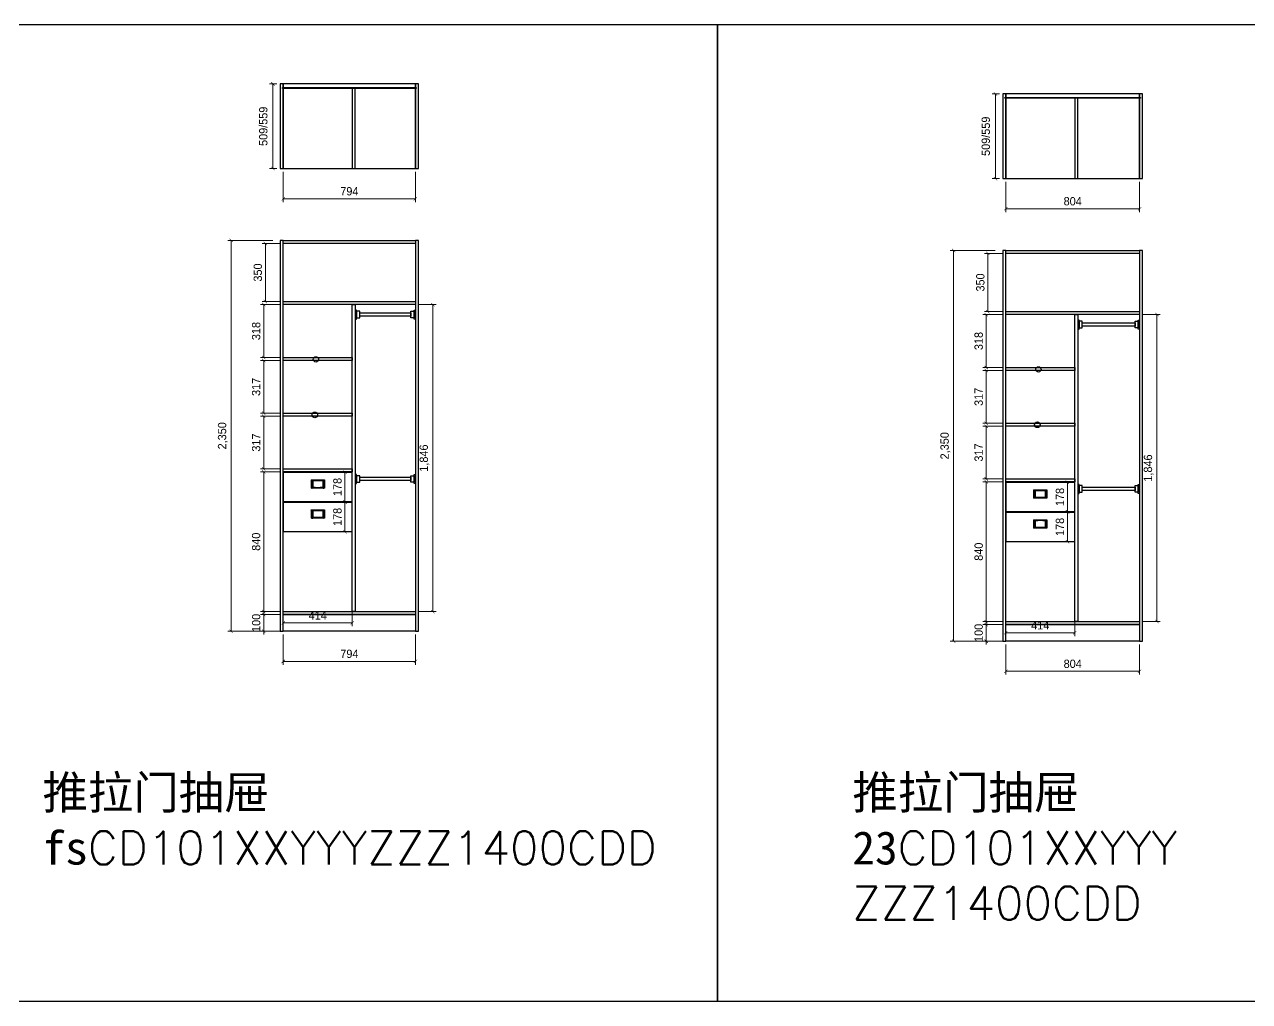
# Model space of a CAD drawing. Header units: millimetres. Extents: x 266 to 44582, y 25835 to 31716.
# Drawn here: x 15408 to 22770, y 25835 to 31711 of the extents above; entities that cross this region are included whole.
import ezdxf

# ---------------------------------------------------------------- set-up
doc = ezdxf.new("R2010")
doc.units = ezdxf.units.MM
for name, color, linetype in [('3', 3, 'Continuous'), ('7', 7, 'Continuous'), ('DIM【标注】', 66, 'Continuous'), ('外框', 7, 'Continuous')]:
    doc.layers.add(name, color=color, linetype=linetype)
doc.styles.add('-黑体', font='txt.shx', dxfattribs={"bigfont": 'bigfont.shx'})
doc.styles.add('AUDIT_D_071121225343-4', font='')
doc.styles.get('AUDIT_D_071121225343-4').set_extended_font_data('HY울릉도L')
doc.dimstyles.new('家居常用', dxfattribs={"dimscale": 200, "dimtxt": 0.25, "dimasz": 0.1, "dimexe": 0.1, "dimexo": 0.1, "dimgap": 0.1, "dimtad": 1, "dimdec": 0, "dimlunit": 6, "dimtxsty": 'AUDIT_D_071121225343-4', "dimblk": 'ARCHTICK', "dimcen": 1, "dimclrd": 252, "dimclre": 252, "dimclrt": 3, "dimadec": 0, "dimazin": 0, "dimtfac": 1, "dimtdec": 0, "dimtix": 1, "dimtmove": 1, "dimatfit": 3, "dimldrblk": 'DOT', "dimfxl": 0.3, "dimfxlon": 1, "dimlwd": 9, "dimlwe": 9, "dimarcsym": 0})
pattern_1 = [(45, (1305.171, -13759.847), (-2.245064, 2.245064), []), (45, (1305.171, -13758.2594), (-2.245064, 2.245064), [])]

# ---------------------------------------------------------------- blocks, each defined once
blk = doc.blocks.new('_ArchTick')
at = {"color": 0, "linetype": 'ByBlock', "const_width": 0.15}
blk.add_lwpolyline([(-0.5, -0.5), (0.5, 0.5)], dxfattribs=at)
blk = doc.blocks.new('*D33')
at = {"layer": '3', "color": 252, "lineweight": 9}
for p, q in [((16943.6, 30394.3), (16835.6, 30394.3)), ((16855.6, 30394.3), (16855.6, 30044.3)), ((16943.6, 30044.3), (16835.6, 30044.3))]:
    blk.add_line(p, q, dxfattribs=at)
at = {"layer": 'Defpoints', "color": 0}
for p in [(16963.6, 30394.3), (16855.6, 30044.3), (16963.6, 30044.3)]:
    blk.add_point(p, dxfattribs=at)
at = {"layer": '3', "color": 252, "lineweight": 9, "xscale": 20, "yscale": 20, "zscale": 20}
for p, rotation in [((16855.6, 30394.3), 90), ((16855.6, 30044.3), 270)]:
    blk.add_blockref('_ArchTick', p, dxfattribs=dict(at, rotation=rotation))
at = {"layer": '3', "color": 3, "insert": (16810.6, 30219.3), "char_height": 50, "attachment_point": 5, "rotation": 90, "style": 'AUDIT_D_071121225343-4'}
blk.add_mtext('350', dxfattribs=at)
blk = doc.blocks.new('_DOT')
at = {"color": 0, "linetype": 'ByBlock'}
blk.add_line((-0.5, 0), (-1, 0), dxfattribs=at)
at = {"color": 0, "linetype": 'ByBlock', "const_width": 0.5}
blk.add_lwpolyline([(-0.25, 0, 1), (0.25, 0, 1)], format="xyb", close=True, dxfattribs=at)
blk = doc.blocks.new('*D34')
at = {"layer": '3', "color": 252, "lineweight": 9}
for p, q in [((16943.6, 30026.3), (16825.6, 30026.3)), ((16845.6, 30026.3), (16845.6, 29708)), ((16943.6, 29708), (16825.6, 29708))]:
    blk.add_line(p, q, dxfattribs=at)
at = {"layer": 'Defpoints', "color": 0}
for p in [(16963.6, 30026.3), (16845.6, 29708), (16963.6, 29708)]:
    blk.add_point(p, dxfattribs=at)
at = {"layer": '3', "color": 252, "lineweight": 9, "xscale": 20, "yscale": 20, "zscale": 20}
for p, rotation in [((16845.6, 30026.3), 90), ((16845.6, 29708), 270)]:
    blk.add_blockref('_ArchTick', p, dxfattribs=dict(at, rotation=rotation))
at = {"layer": '3', "color": 3, "insert": (16800.6, 29867.1), "char_height": 50, "attachment_point": 5, "rotation": 90, "style": 'AUDIT_D_071121225343-4'}
blk.add_mtext('318', dxfattribs=at)
blk = doc.blocks.new('*D35')
at = {"layer": '3', "color": 252, "lineweight": 9}
for p, q in [((16943.6, 29690), (16825.6, 29690)), ((16845.6, 29690), (16845.6, 29373)), ((16943.6, 29373), (16825.6, 29373))]:
    blk.add_line(p, q, dxfattribs=at)
at = {"layer": 'Defpoints', "color": 0}
for p in [(16963.6, 29690), (16845.6, 29373), (16963.6, 29373)]:
    blk.add_point(p, dxfattribs=at)
at = {"layer": '3', "color": 252, "lineweight": 9, "xscale": 20, "yscale": 20, "zscale": 20}
for p, rotation in [((16845.6, 29690), 90), ((16845.6, 29373), 270)]:
    blk.add_blockref('_ArchTick', p, dxfattribs=dict(at, rotation=rotation))
at = {"layer": '3', "color": 3, "insert": (16800.6, 29531.5), "char_height": 50, "attachment_point": 5, "rotation": 90, "style": 'AUDIT_D_071121225343-4'}
blk.add_mtext('317', dxfattribs=at)
blk = doc.blocks.new('*D36')
at = {"layer": '3', "color": 252, "lineweight": 9}
for p, q in [((16943.6, 29355), (16825.6, 29355)), ((16845.6, 29355), (16845.6, 29038.5)), ((16943.6, 29038.5), (16825.6, 29038.5))]:
    blk.add_line(p, q, dxfattribs=at)
at = {"layer": 'Defpoints', "color": 0}
for p in [(16963.6, 29355), (16845.6, 29038.5), (16963.6, 29038.5)]:
    blk.add_point(p, dxfattribs=at)
at = {"layer": '3', "color": 252, "lineweight": 9, "xscale": 20, "yscale": 20, "zscale": 20}
for p, rotation in [((16845.6, 29355), 90), ((16845.6, 29038.5), 270)]:
    blk.add_blockref('_ArchTick', p, dxfattribs=dict(at, rotation=rotation))
at = {"layer": '3', "color": 3, "insert": (16800.6, 29196.7), "char_height": 50, "attachment_point": 5, "rotation": 90, "style": 'AUDIT_D_071121225343-4'}
blk.add_mtext('317', dxfattribs=at)
blk = doc.blocks.new('衣柜内拉手')
h = blk.add_hatch()
h.set_pattern_fill('STEEL', color=256, style=0)
h.set_pattern_definition(pattern_1)
h.paths.add_polyline_path([(-30, 0), (-40, 0), (-40, -50), (-30, -50)])
h = blk.add_hatch()
h.set_pattern_fill('STEEL', color=256, style=0)
h.set_pattern_definition(pattern_1)
h.paths.add_polyline_path([(40, 0), (30, 0), (30, -50), (40, -50)])
for p, q in [((-40, 0), (40, 0)), ((-40, 0), (-40, -50)), ((-30, 0), (-30, -50)), ((30, 0), (30, -50)), ((40, 0), (40, -50)), ((40, -50), (-40, -50))]:
    blk.add_line(p, q)
for centre, start, end in [((0, -257.6), 83.17871, 96.82129), ((0, 208.1), 263.17871, 276.82129)]:
    blk.add_arc(centre, 252.6, start, end)
blk = doc.blocks.new('*D37')
at = {"layer": '3', "color": 252, "lineweight": 9}
for p, q in [((16943.6, 29020.5), (16825.6, 29020.5)), ((16845.6, 29020.5), (16845.6, 28180.3)), ((16943.6, 28180.3), (16825.6, 28180.3))]:
    blk.add_line(p, q, dxfattribs=at)
at = {"layer": 'Defpoints', "color": 0}
for p in [(16963.6, 29020.5), (16845.6, 28180.3), (16963.6, 28180.3)]:
    blk.add_point(p, dxfattribs=at)
at = {"layer": '3', "color": 252, "lineweight": 9, "xscale": 20, "yscale": 20, "zscale": 20}
for p, rotation in [((16845.6, 29020.5), 90), ((16845.6, 28180.3), 270)]:
    blk.add_blockref('_ArchTick', p, dxfattribs=dict(at, rotation=rotation))
at = {"layer": '3', "color": 3, "insert": (16800.6, 28600.4), "char_height": 50, "attachment_point": 5, "rotation": 90, "style": 'AUDIT_D_071121225343-4'}
blk.add_mtext('840', dxfattribs=at)
blk = doc.blocks.new('*D38')
at = {"layer": '3', "color": 252, "lineweight": 9}
for p, q in [((16900.1, 30412.3), (16630.1, 30412.3)), ((16650.1, 30412.3), (16650.1, 28062.3)), ((16900.1, 28062.3), (16630.1, 28062.3))]:
    blk.add_line(p, q, dxfattribs=at)
at = {"layer": 'Defpoints', "color": 0}
for p in [(16945.6, 30412.3), (16650.1, 28062.3), (16945.6, 28062.3)]:
    blk.add_point(p, dxfattribs=at)
at = {"layer": '3', "color": 252, "lineweight": 9, "xscale": 20, "yscale": 20, "zscale": 20}
for p, rotation in [((16650.1, 30412.3), 90), ((16650.1, 28062.3), 270)]:
    blk.add_blockref('_ArchTick', p, dxfattribs=dict(at, rotation=rotation))
at = {"layer": '3', "color": 3, "insert": (16600.3, 29237.3), "char_height": 50, "attachment_point": 5, "rotation": 90, "style": 'AUDIT_D_071121225343-4'}
blk.add_mtext('2,350', dxfattribs=at)
blk = doc.blocks.new('A$C6B5F1E48')
at = {"layer": '7'}
for points in [[(8, 0), (8, 54), (0, 54), (0, 0)], [(27.4, 7.6), (27.4, 46.4), (8, 46.4), (8, 7.6)]]:
    blk.add_lwpolyline(points, close=True, dxfattribs=at)
blk = doc.blocks.new('*D39')
at = {"layer": '3', "color": 252, "lineweight": 9}
for p, q in [((17777.6, 30026.3), (17882.1, 30026.3)), ((17862.1, 30026.3), (17862.1, 28180.3)), ((17777.6, 28180.3), (17882.1, 28180.3))]:
    blk.add_line(p, q, dxfattribs=at)
at = {"layer": 'Defpoints', "color": 0}
for p in [(17757.6, 30026.3), (17757.6, 28180.3), (17862.1, 28180.3)]:
    blk.add_point(p, dxfattribs=at)
at = {"layer": '3', "color": 252, "lineweight": 9, "xscale": 20, "yscale": 20, "zscale": 20}
for p, rotation in [((17862.1, 30026.3), 90), ((17862.1, 28180.3), 270)]:
    blk.add_blockref('_ArchTick', p, dxfattribs=dict(at, rotation=rotation))
at = {"layer": '3', "color": 3, "insert": (17812.3, 29103.3), "char_height": 50, "attachment_point": 5, "rotation": 90, "style": 'AUDIT_D_071121225343-4'}
blk.add_mtext('1,846', dxfattribs=at)
blk = doc.blocks.new('*D40')
at = {"layer": '3', "color": 252, "lineweight": 9}
for p, q in [((16943.6, 28162.3), (16825.6, 28162.3)), ((16845.6, 28162.3), (16845.6, 28182.3)), ((16845.6, 28162.3), (16845.6, 28062.3)), ((16943.6, 28062.3), (16825.6, 28062.3)), ((16845.6, 28062.3), (16845.6, 28042.3))]:
    blk.add_line(p, q, dxfattribs=at)
at = {"layer": 'Defpoints', "color": 0}
for p in [(16963.6, 28162.3), (16845.6, 28062.3), (16963.6, 28062.3)]:
    blk.add_point(p, dxfattribs=at)
at = {"layer": '3', "color": 252, "lineweight": 9, "xscale": 20, "yscale": 20, "zscale": 20}
for p, rotation in [((16845.6, 28162.3), 270), ((16845.6, 28062.3), 90)]:
    blk.add_blockref('_ArchTick', p, dxfattribs=dict(at, rotation=rotation))
at = {"layer": '3', "color": 3, "insert": (16800.6, 28112.3), "char_height": 50, "attachment_point": 5, "rotation": 90, "style": 'AUDIT_D_071121225343-4'}
blk.add_mtext('100', dxfattribs=at)
blk = doc.blocks.new('*D41')
at = {"layer": '3', "color": 252, "lineweight": 9}
for p, q in [((16925.6, 31353), (16881.6, 31353)), ((16901.6, 31353), (16901.6, 30844)), ((16925.6, 30844), (16881.6, 30844))]:
    blk.add_line(p, q, dxfattribs=at)
at = {"layer": 'Defpoints', "color": 0}
for p in [(16945.6, 31353), (16901.6, 30844), (16945.6, 30844)]:
    blk.add_point(p, dxfattribs=at)
at = {"layer": '3', "color": 252, "lineweight": 9, "xscale": 20, "yscale": 20, "zscale": 20}
for p, rotation in [((16901.6, 31353), 90), ((16901.6, 30844), 270)]:
    blk.add_blockref('_ArchTick', p, dxfattribs=dict(at, rotation=rotation))
at = {"layer": '3', "color": 3, "insert": (16843.5, 31098.5), "char_height": 50, "attachment_point": 5, "rotation": 90, "style": 'AUDIT_D_071121225343-4'}
blk.add_mtext('509/559', dxfattribs=at)
blk = doc.blocks.new('*D42')
at = {"layer": '3', "color": 252, "lineweight": 9}
for p, q in [((17274.6, 29018.5), (17354.1, 29018.5)), ((17334.1, 28840.5), (17334.1, 29018.5)), ((17274.6, 28840.5), (17354.1, 28840.5))]:
    blk.add_line(p, q, dxfattribs=at)
at = {"layer": 'Defpoints', "color": 0}
for p in [(17254.6, 29018.5), (17334.1, 29018.5), (17254.6, 28840.5)]:
    blk.add_point(p, dxfattribs=at)
at = {"layer": '3', "color": 252, "lineweight": 9, "xscale": 20, "yscale": 20, "zscale": 20}
for p, rotation in [((17334.1, 29018.5), 90), ((17334.1, 28840.5), 270)]:
    blk.add_blockref('_ArchTick', p, dxfattribs=dict(at, rotation=rotation))
at = {"layer": '3', "color": 3, "insert": (17289.1, 28929.5), "char_height": 50, "attachment_point": 5, "rotation": 90, "style": 'AUDIT_D_071121225343-4'}
blk.add_mtext('178', dxfattribs=at)
blk = doc.blocks.new('*D43')
at = {"layer": '3', "color": 252, "lineweight": 9}
for p, q in [((17274.6, 28838.5), (17354.1, 28838.5)), ((17334.1, 28660.5), (17334.1, 28838.5)), ((17274.6, 28660.5), (17354.1, 28660.5))]:
    blk.add_line(p, q, dxfattribs=at)
at = {"layer": 'Defpoints', "color": 0}
for p in [(17254.6, 28838.5), (17334.1, 28838.5), (17254.6, 28660.5)]:
    blk.add_point(p, dxfattribs=at)
at = {"layer": '3', "color": 252, "lineweight": 9, "xscale": 20, "yscale": 20, "zscale": 20}
for p, rotation in [((17334.1, 28838.5), 90), ((17334.1, 28660.5), 270)]:
    blk.add_blockref('_ArchTick', p, dxfattribs=dict(at, rotation=rotation))
at = {"layer": '3', "color": 3, "insert": (17289.1, 28749.5), "char_height": 50, "attachment_point": 5, "rotation": 90, "style": 'AUDIT_D_071121225343-4'}
blk.add_mtext('178', dxfattribs=at)
blk = doc.blocks.new('*D44')
at = {"layer": 'Defpoints', "color": 0}
for p in [(16963.6, 28204.5), (17377.6, 28204.5), (17377.6, 28112.5)]:
    blk.add_point(p, dxfattribs=at)
at = {"layer": 'DIM【标注】', "color": 252, "lineweight": 9}
for p, q in [((16963.6, 28184.5), (16963.6, 28092.5)), ((17377.6, 28184.5), (17377.6, 28092.5)), ((16963.6, 28112.5), (17377.6, 28112.5))]:
    blk.add_line(p, q, dxfattribs=at)
at = {"layer": 'DIM【标注】', "color": 252, "lineweight": 9, "xscale": 20, "yscale": 20, "zscale": 20, "rotation": 180}
blk.add_blockref('_ArchTick', (16963.6, 28112.5), dxfattribs=at)
at = {"layer": 'DIM【标注】', "color": 252, "lineweight": 9, "xscale": 20, "yscale": 20, "zscale": 20}
blk.add_blockref('_ArchTick', (17377.6, 28112.5), dxfattribs=at)
at = {"layer": 'DIM【标注】', "color": 3, "insert": (17170.6, 28157.5), "char_height": 50, "attachment_point": 5, "style": 'AUDIT_D_071121225343-4'}
blk.add_mtext('414', dxfattribs=at)
blk = doc.blocks.new('*D45')
at = {"layer": 'Defpoints', "color": 0}
for p in [(16963.6, 30844), (17757.6, 30844), (17757.6, 30662.5)]:
    blk.add_point(p, dxfattribs=at)
at = {"layer": 'DIM【标注】', "color": 252, "lineweight": 9}
for p, q in [((16963.6, 30824), (16963.6, 30642.5)), ((17757.6, 30824), (17757.6, 30642.5)), ((16963.6, 30662.5), (17757.6, 30662.5))]:
    blk.add_line(p, q, dxfattribs=at)
at = {"layer": 'DIM【标注】', "color": 252, "lineweight": 9, "xscale": 20, "yscale": 20, "zscale": 20, "rotation": 180}
blk.add_blockref('_ArchTick', (16963.6, 30662.5), dxfattribs=at)
at = {"layer": 'DIM【标注】', "color": 252, "lineweight": 9, "xscale": 20, "yscale": 20, "zscale": 20}
blk.add_blockref('_ArchTick', (17757.6, 30662.5), dxfattribs=at)
at = {"layer": 'DIM【标注】', "color": 3, "insert": (17360.6, 30707.5), "char_height": 50, "attachment_point": 5, "style": 'AUDIT_D_071121225343-4'}
blk.add_mtext('794', dxfattribs=at)
blk = doc.blocks.new('*D46')
at = {"layer": 'Defpoints', "color": 0}
for p in [(16963.6, 28062.3), (17757.6, 28062.3), (17757.6, 27881)]:
    blk.add_point(p, dxfattribs=at)
at = {"layer": 'DIM【标注】', "color": 252, "lineweight": 9}
for p, q in [((16963.6, 28042.3), (16963.6, 27861)), ((17757.6, 28042.3), (17757.6, 27861)), ((16963.6, 27881), (17757.6, 27881))]:
    blk.add_line(p, q, dxfattribs=at)
at = {"layer": 'DIM【标注】', "color": 252, "lineweight": 9, "xscale": 20, "yscale": 20, "zscale": 20, "rotation": 180}
blk.add_blockref('_ArchTick', (16963.6, 27881), dxfattribs=at)
at = {"layer": 'DIM【标注】', "color": 252, "lineweight": 9, "xscale": 20, "yscale": 20, "zscale": 20}
blk.add_blockref('_ArchTick', (17757.6, 27881), dxfattribs=at)
at = {"layer": 'DIM【标注】', "color": 3, "insert": (17360.6, 27926), "char_height": 50, "attachment_point": 5, "style": 'AUDIT_D_071121225343-4'}
blk.add_mtext('794', dxfattribs=at)
blk = doc.blocks.new('*D47')
at = {"layer": '3', "color": 252, "lineweight": 9}
for p, q in [((21285.7, 30334.3), (21177.7, 30334.3)), ((21197.7, 30334.3), (21197.7, 29984.3)), ((21285.7, 29984.3), (21177.7, 29984.3))]:
    blk.add_line(p, q, dxfattribs=at)
at = {"layer": 'Defpoints', "color": 0}
for p in [(21305.7, 30334.3), (21197.7, 29984.3), (21305.7, 29984.3)]:
    blk.add_point(p, dxfattribs=at)
at = {"layer": '3', "color": 252, "lineweight": 9, "xscale": 20, "yscale": 20, "zscale": 20}
for p, rotation in [((21197.7, 30334.3), 90), ((21197.7, 29984.3), 270)]:
    blk.add_blockref('_ArchTick', p, dxfattribs=dict(at, rotation=rotation))
at = {"layer": '3', "color": 3, "insert": (21152.7, 30159.3), "char_height": 50, "attachment_point": 5, "rotation": 90, "style": 'AUDIT_D_071121225343-4'}
blk.add_mtext('350', dxfattribs=at)
blk = doc.blocks.new('*D48')
at = {"layer": '3', "color": 252, "lineweight": 9}
for p, q in [((21285.7, 29966.3), (21167.7, 29966.3)), ((21187.7, 29966.3), (21187.7, 29648)), ((21285.7, 29648), (21167.7, 29648))]:
    blk.add_line(p, q, dxfattribs=at)
at = {"layer": 'Defpoints', "color": 0}
for p in [(21305.7, 29966.3), (21187.7, 29648), (21305.7, 29648)]:
    blk.add_point(p, dxfattribs=at)
at = {"layer": '3', "color": 252, "lineweight": 9, "xscale": 20, "yscale": 20, "zscale": 20}
for p, rotation in [((21187.7, 29966.3), 90), ((21187.7, 29648), 270)]:
    blk.add_blockref('_ArchTick', p, dxfattribs=dict(at, rotation=rotation))
at = {"layer": '3', "color": 3, "insert": (21142.7, 29807.2), "char_height": 50, "attachment_point": 5, "rotation": 90, "style": 'AUDIT_D_071121225343-4'}
blk.add_mtext('318', dxfattribs=at)
blk = doc.blocks.new('*D49')
at = {"layer": '3', "color": 252, "lineweight": 9}
for p, q in [((21285.7, 29630), (21167.7, 29630)), ((21187.7, 29630), (21187.7, 29313)), ((21285.7, 29313), (21167.7, 29313))]:
    blk.add_line(p, q, dxfattribs=at)
at = {"layer": 'Defpoints', "color": 0}
for p in [(21305.7, 29630), (21187.7, 29313), (21305.7, 29313)]:
    blk.add_point(p, dxfattribs=at)
at = {"layer": '3', "color": 252, "lineweight": 9, "xscale": 20, "yscale": 20, "zscale": 20}
for p, rotation in [((21187.7, 29630), 90), ((21187.7, 29313), 270)]:
    blk.add_blockref('_ArchTick', p, dxfattribs=dict(at, rotation=rotation))
at = {"layer": '3', "color": 3, "insert": (21142.7, 29471.5), "char_height": 50, "attachment_point": 5, "rotation": 90, "style": 'AUDIT_D_071121225343-4'}
blk.add_mtext('317', dxfattribs=at)
blk = doc.blocks.new('*D50')
at = {"layer": '3', "color": 252, "lineweight": 9}
for p, q in [((21285.7, 29295), (21167.7, 29295)), ((21187.7, 29295), (21187.7, 28978.5)), ((21285.7, 28978.5), (21167.7, 28978.5))]:
    blk.add_line(p, q, dxfattribs=at)
at = {"layer": 'Defpoints', "color": 0}
for p in [(21305.7, 29295), (21187.7, 28978.5), (21305.7, 28978.5)]:
    blk.add_point(p, dxfattribs=at)
at = {"layer": '3', "color": 252, "lineweight": 9, "xscale": 20, "yscale": 20, "zscale": 20}
for p, rotation in [((21187.7, 29295), 90), ((21187.7, 28978.5), 270)]:
    blk.add_blockref('_ArchTick', p, dxfattribs=dict(at, rotation=rotation))
at = {"layer": '3', "color": 3, "insert": (21142.7, 29136.7), "char_height": 50, "attachment_point": 5, "rotation": 90, "style": 'AUDIT_D_071121225343-4'}
blk.add_mtext('317', dxfattribs=at)
blk = doc.blocks.new('*D51')
at = {"layer": '3', "color": 252, "lineweight": 9}
for p, q in [((21285.7, 28960.5), (21167.7, 28960.5)), ((21187.7, 28960.5), (21187.7, 28120.3)), ((21285.7, 28120.3), (21167.7, 28120.3))]:
    blk.add_line(p, q, dxfattribs=at)
at = {"layer": 'Defpoints', "color": 0}
for p in [(21305.7, 28960.5), (21187.7, 28120.3), (21305.7, 28120.3)]:
    blk.add_point(p, dxfattribs=at)
at = {"layer": '3', "color": 252, "lineweight": 9, "xscale": 20, "yscale": 20, "zscale": 20}
for p, rotation in [((21187.7, 28960.5), 90), ((21187.7, 28120.3), 270)]:
    blk.add_blockref('_ArchTick', p, dxfattribs=dict(at, rotation=rotation))
at = {"layer": '3', "color": 3, "insert": (21142.7, 28540.4), "char_height": 50, "attachment_point": 5, "rotation": 90, "style": 'AUDIT_D_071121225343-4'}
blk.add_mtext('840', dxfattribs=at)
blk = doc.blocks.new('*D52')
at = {"layer": '3', "color": 252, "lineweight": 9}
for p, q in [((21242.2, 30352.3), (20972.2, 30352.3)), ((20992.2, 30352.3), (20992.2, 28002.3)), ((21242.2, 28002.3), (20972.2, 28002.3))]:
    blk.add_line(p, q, dxfattribs=at)
at = {"layer": 'Defpoints', "color": 0}
for p in [(21287.7, 30352.3), (20992.2, 28002.3), (21287.7, 28002.3)]:
    blk.add_point(p, dxfattribs=at)
at = {"layer": '3', "color": 252, "lineweight": 9, "xscale": 20, "yscale": 20, "zscale": 20}
for p, rotation in [((20992.2, 30352.3), 90), ((20992.2, 28002.3), 270)]:
    blk.add_blockref('_ArchTick', p, dxfattribs=dict(at, rotation=rotation))
at = {"layer": '3', "color": 3, "insert": (20942.4, 29177.3), "char_height": 50, "attachment_point": 5, "rotation": 90, "style": 'AUDIT_D_071121225343-4'}
blk.add_mtext('2,350', dxfattribs=at)
blk = doc.blocks.new('*D53')
at = {"layer": '3', "color": 252, "lineweight": 9}
for p, q in [((22129.7, 29966.3), (22234.2, 29966.3)), ((22214.2, 29966.3), (22214.2, 28120.3)), ((22129.7, 28120.3), (22234.2, 28120.3))]:
    blk.add_line(p, q, dxfattribs=at)
at = {"layer": 'Defpoints', "color": 0}
for p in [(22109.7, 29966.3), (22109.7, 28120.3), (22214.2, 28120.3)]:
    blk.add_point(p, dxfattribs=at)
at = {"layer": '3', "color": 252, "lineweight": 9, "xscale": 20, "yscale": 20, "zscale": 20}
for p, rotation in [((22214.2, 29966.3), 90), ((22214.2, 28120.3), 270)]:
    blk.add_blockref('_ArchTick', p, dxfattribs=dict(at, rotation=rotation))
at = {"layer": '3', "color": 3, "insert": (22164.4, 29043.3), "char_height": 50, "attachment_point": 5, "rotation": 90, "style": 'AUDIT_D_071121225343-4'}
blk.add_mtext('1,846', dxfattribs=at)
blk = doc.blocks.new('*D54')
at = {"layer": '3', "color": 252, "lineweight": 9}
for p, q in [((21285.7, 28102.3), (21167.7, 28102.3)), ((21187.7, 28102.3), (21187.7, 28122.3)), ((21187.7, 28102.3), (21187.7, 28002.3)), ((21285.7, 28002.3), (21167.7, 28002.3)), ((21187.7, 28002.3), (21187.7, 27982.3))]:
    blk.add_line(p, q, dxfattribs=at)
at = {"layer": 'Defpoints', "color": 0}
for p in [(21305.7, 28102.3), (21187.7, 28002.3), (21305.7, 28002.3)]:
    blk.add_point(p, dxfattribs=at)
at = {"layer": '3', "color": 252, "lineweight": 9, "xscale": 20, "yscale": 20, "zscale": 20}
for p, rotation in [((21187.7, 28102.3), 270), ((21187.7, 28002.3), 90)]:
    blk.add_blockref('_ArchTick', p, dxfattribs=dict(at, rotation=rotation))
at = {"layer": '3', "color": 3, "insert": (21142.7, 28052.3), "char_height": 50, "attachment_point": 5, "rotation": 90, "style": 'AUDIT_D_071121225343-4'}
blk.add_mtext('100', dxfattribs=at)
blk = doc.blocks.new('*D55')
at = {"layer": '3', "color": 252, "lineweight": 9}
for p, q in [((21267.7, 31293), (21223.7, 31293)), ((21243.7, 31293), (21243.7, 30784)), ((21267.7, 30784), (21223.7, 30784))]:
    blk.add_line(p, q, dxfattribs=at)
at = {"layer": 'Defpoints', "color": 0}
for p in [(21287.7, 31293), (21243.7, 30784), (21287.7, 30784)]:
    blk.add_point(p, dxfattribs=at)
at = {"layer": '3', "color": 252, "lineweight": 9, "xscale": 20, "yscale": 20, "zscale": 20}
for p, rotation in [((21243.7, 31293), 90), ((21243.7, 30784), 270)]:
    blk.add_blockref('_ArchTick', p, dxfattribs=dict(at, rotation=rotation))
at = {"layer": '3', "color": 3, "insert": (21185.6, 31038.5), "char_height": 50, "attachment_point": 5, "rotation": 90, "style": 'AUDIT_D_071121225343-4'}
blk.add_mtext('509/559', dxfattribs=at)
blk = doc.blocks.new('*D56')
at = {"layer": '3', "color": 252, "lineweight": 9}
for p, q in [((21616.7, 28958.5), (21696.2, 28958.5)), ((21676.2, 28780.5), (21676.2, 28958.5)), ((21616.7, 28780.5), (21696.2, 28780.5))]:
    blk.add_line(p, q, dxfattribs=at)
at = {"layer": 'Defpoints', "color": 0}
for p in [(21596.7, 28958.5), (21676.2, 28958.5), (21596.7, 28780.5)]:
    blk.add_point(p, dxfattribs=at)
at = {"layer": '3', "color": 252, "lineweight": 9, "xscale": 20, "yscale": 20, "zscale": 20}
for p, rotation in [((21676.2, 28958.5), 90), ((21676.2, 28780.5), 270)]:
    blk.add_blockref('_ArchTick', p, dxfattribs=dict(at, rotation=rotation))
at = {"layer": '3', "color": 3, "insert": (21631.2, 28869.5), "char_height": 50, "attachment_point": 5, "rotation": 90, "style": 'AUDIT_D_071121225343-4'}
blk.add_mtext('178', dxfattribs=at)
blk = doc.blocks.new('*D57')
at = {"layer": '3', "color": 252, "lineweight": 9}
for p, q in [((21616.7, 28778.5), (21696.2, 28778.5)), ((21676.2, 28600.5), (21676.2, 28778.5)), ((21616.7, 28600.5), (21696.2, 28600.5))]:
    blk.add_line(p, q, dxfattribs=at)
at = {"layer": 'Defpoints', "color": 0}
for p in [(21596.7, 28778.5), (21676.2, 28778.5), (21596.7, 28600.5)]:
    blk.add_point(p, dxfattribs=at)
at = {"layer": '3', "color": 252, "lineweight": 9, "xscale": 20, "yscale": 20, "zscale": 20}
for p, rotation in [((21676.2, 28778.5), 90), ((21676.2, 28600.5), 270)]:
    blk.add_blockref('_ArchTick', p, dxfattribs=dict(at, rotation=rotation))
at = {"layer": '3', "color": 3, "insert": (21631.2, 28689.5), "char_height": 50, "attachment_point": 5, "rotation": 90, "style": 'AUDIT_D_071121225343-4'}
blk.add_mtext('178', dxfattribs=at)
blk = doc.blocks.new('*D58')
at = {"layer": 'Defpoints', "color": 0}
for p in [(21305.7, 28144.5), (21719.7, 28144.5), (21719.7, 28052.5)]:
    blk.add_point(p, dxfattribs=at)
at = {"layer": 'DIM【标注】', "color": 252, "lineweight": 9}
for p, q in [((21305.7, 28124.5), (21305.7, 28032.5)), ((21719.7, 28124.5), (21719.7, 28032.5)), ((21305.7, 28052.5), (21719.7, 28052.5))]:
    blk.add_line(p, q, dxfattribs=at)
at = {"layer": 'DIM【标注】', "color": 252, "lineweight": 9, "xscale": 20, "yscale": 20, "zscale": 20, "rotation": 180}
blk.add_blockref('_ArchTick', (21305.7, 28052.5), dxfattribs=at)
at = {"layer": 'DIM【标注】', "color": 252, "lineweight": 9, "xscale": 20, "yscale": 20, "zscale": 20}
blk.add_blockref('_ArchTick', (21719.7, 28052.5), dxfattribs=at)
at = {"layer": 'DIM【标注】', "color": 3, "insert": (21512.7, 28097.5), "char_height": 50, "attachment_point": 5, "style": 'AUDIT_D_071121225343-4'}
blk.add_mtext('414', dxfattribs=at)
blk = doc.blocks.new('*D59')
at = {"layer": 'Defpoints', "color": 0}
for p in [(21305.7, 30784), (22109.7, 30784), (22109.7, 30602.5)]:
    blk.add_point(p, dxfattribs=at)
at = {"layer": 'DIM【标注】', "color": 252, "lineweight": 9}
for p, q in [((21305.7, 30764), (21305.7, 30582.5)), ((22109.7, 30764), (22109.7, 30582.5)), ((21305.7, 30602.5), (22109.7, 30602.5))]:
    blk.add_line(p, q, dxfattribs=at)
at = {"layer": 'DIM【标注】', "color": 252, "lineweight": 9, "xscale": 20, "yscale": 20, "zscale": 20, "rotation": 180}
blk.add_blockref('_ArchTick', (21305.7, 30602.5), dxfattribs=at)
at = {"layer": 'DIM【标注】', "color": 252, "lineweight": 9, "xscale": 20, "yscale": 20, "zscale": 20}
blk.add_blockref('_ArchTick', (22109.7, 30602.5), dxfattribs=at)
at = {"layer": 'DIM【标注】', "color": 3, "insert": (21707.7, 30647.5), "char_height": 50, "attachment_point": 5, "style": 'AUDIT_D_071121225343-4'}
blk.add_mtext('804', dxfattribs=at)
blk = doc.blocks.new('*D60')
at = {"layer": 'Defpoints', "color": 0}
for p in [(21305.7, 28002.3), (22109.7, 28002.3), (22109.7, 27821)]:
    blk.add_point(p, dxfattribs=at)
at = {"layer": 'DIM【标注】', "color": 252, "lineweight": 9}
for p, q in [((21305.7, 27982.3), (21305.7, 27801)), ((22109.7, 27982.3), (22109.7, 27801)), ((21305.7, 27821), (22109.7, 27821))]:
    blk.add_line(p, q, dxfattribs=at)
at = {"layer": 'DIM【标注】', "color": 252, "lineweight": 9, "xscale": 20, "yscale": 20, "zscale": 20, "rotation": 180}
blk.add_blockref('_ArchTick', (21305.7, 27821), dxfattribs=at)
at = {"layer": 'DIM【标注】', "color": 252, "lineweight": 9, "xscale": 20, "yscale": 20, "zscale": 20}
blk.add_blockref('_ArchTick', (22109.7, 27821), dxfattribs=at)
at = {"layer": 'DIM【标注】', "color": 3, "insert": (21707.7, 27866), "char_height": 50, "attachment_point": 5, "style": 'AUDIT_D_071121225343-4'}
blk.add_mtext('804', dxfattribs=at)

msp = doc.modelspace()

# ---------------------------------------------------------------- linework, layer by layer
at = {"layer": '3', "color": 0}
for points in [[(16945.6, 30844), (16963.6, 30844), (16963.6, 31353), (16945.6, 31353)], [(16963.6, 30844), (17757.6, 30844), (17757.6, 31353), (16963.6, 31353)], [(17377.6, 30844), (17395.6, 30844), (17395.6, 31326.6), (17377.6, 31326.6)], [(17757.6, 30844), (17775.6, 30844), (17775.6, 31353), (17757.6, 31353)], [(21287.7, 30784), (21305.7, 30784), (21305.7, 31293), (21287.7, 31293)], [(21305.7, 30784), (22109.7, 30784), (22109.7, 31293), (21305.7, 31293)], [(22109.7, 30784), (22127.7, 30784), (22127.7, 31293), (22109.7, 31293)], [(21719.7, 30784), (21737.7, 30784), (21737.7, 31266.7), (21719.7, 31266.7)], [(16945.6, 28062.3), (16963.6, 28062.3), (16963.6, 30412.3), (16945.6, 30412.3)], [(16963.6, 30412.3), (17757.6, 30412.3), (17757.6, 30394.3), (16963.6, 30394.3)], [(17757.6, 28062.3), (17775.6, 28062.3), (17775.6, 30412.3), (17757.6, 30412.3)], [(21287.7, 28002.3), (21305.7, 28002.3), (21305.7, 30352.3), (21287.7, 30352.3)], [(21305.7, 30352.3), (22109.7, 30352.3), (22109.7, 30334.3), (21305.7, 30334.3)], [(22109.7, 28002.3), (22127.7, 28002.3), (22127.7, 30352.3), (22109.7, 30352.3)], [(16963.6, 30044.3), (17757.6, 30044.3), (17757.6, 30026.3), (16963.6, 30026.3)], [(17377.6, 30026.3), (17395.6, 30026.3), (17395.6, 28180.3), (17377.6, 28180.3)], [(21305.7, 29984.3), (22109.7, 29984.3), (22109.7, 29966.3), (21305.7, 29966.3)], [(21719.7, 29966.3), (21737.7, 29966.3), (21737.7, 28120.3), (21719.7, 28120.3)], [(16963.6, 29708), (17377.6, 29708), (17377.6, 29690), (16963.6, 29690)], [(21305.7, 29648), (21719.7, 29648), (21719.7, 29630), (21305.7, 29630)], [(16963.6, 29373), (17377.6, 29373), (17377.6, 29355), (16963.6, 29355)], [(21305.7, 29313), (21719.7, 29313), (21719.7, 29295), (21305.7, 29295)], [(16963.6, 29038.5), (17377.6, 29038.5), (17377.6, 29020.5), (16963.6, 29020.5)], [(21305.7, 28978.5), (21719.7, 28978.5), (21719.7, 28960.5), (21305.7, 28960.5)], [(16963.6, 28180.3), (17757.6, 28180.3), (17757.6, 28162.3), (16963.6, 28162.3)], [(21305.7, 28120.3), (22109.7, 28120.3), (22109.7, 28102.3), (21305.7, 28102.3)]]:
    msp.add_lwpolyline(points, close=True, dxfattribs=at)
at = {"layer": '3', "color": 2}
for points in [[(16958.6, 31331.6), (17762.6, 31331.6), (17762.6, 31326.6), (16958.6, 31326.6)], [(21300.7, 31271.7), (22114.7, 31271.7), (22114.7, 31266.7), (21300.7, 31266.7)]]:
    msp.add_lwpolyline(points, close=True, dxfattribs=at)
at = {"layer": '3', "color": 8}
for points in [[(17423, 29976.5), (17730.2, 29976.5), (17730.2, 29956.4), (17423, 29956.4)], [(21765.1, 29916.5), (22082.3, 29916.5), (22082.3, 29896.4), (21765.1, 29896.4)], [(17423, 28988.2), (17730.2, 28988.2), (17730.2, 28968.1), (17423, 28968.1)], [(21765.1, 28928.2), (22082.3, 28928.2), (22082.3, 28908.1), (21765.1, 28908.1)]]:
    msp.add_lwpolyline(points, close=True, dxfattribs=at)
at = {"layer": '3'}
for points in [[(16965.6, 29018.5), (17375.6, 29018.5), (17375.6, 28840.5), (16965.6, 28840.5)], [(21307.7, 28958.5), (21717.7, 28958.5), (21717.7, 28780.5), (21307.7, 28780.5)], [(16965.6, 28838.5), (17375.6, 28838.5), (17375.6, 28660.5), (16965.6, 28660.5)], [(21307.7, 28778.5), (21717.7, 28778.5), (21717.7, 28600.5), (21307.7, 28600.5)]]:
    msp.add_lwpolyline(points, close=True, dxfattribs=at)
at = {"layer": '3', "color": 7, "true_color": 0xffffff}
for points in [[(16963.6, 28162.3), (17757.6, 28162.3), (17757.6, 28062.3), (16963.6, 28062.3)], [(21305.7, 28102.3), (22109.7, 28102.3), (22109.7, 28002.3), (21305.7, 28002.3)]]:
    msp.add_lwpolyline(points, close=True, dxfattribs=at)
at = {"layer": '3'}
for centre, radius in [((17159.6, 29696.5), 16), ((21501.7, 29636.5), 16), ((17153.1, 29363.3), 17), ((21495.2, 29303.3), 17)]:
    msp.add_circle(centre, radius, dxfattribs=at)
at = {"layer": '外框'}
for points in [[(15051.1, 31710.7), (19572.1, 31710.7), (19572.1, 25835.4), (15051.1, 25835.4)], [(19572.1, 31710.7), (24093.2, 31710.7), (24093.2, 25835.4), (19572.1, 25835.4)]]:
    msp.add_lwpolyline(points, close=True, dxfattribs=at)

# ---------------------------------------------------------------- block references
for p in [(17170.6, 28971.9), (21512.7, 28912), (17170.6, 28791.9), (21512.7, 28732)]:
    msp.add_blockref('衣柜内拉手', p)
at = {"layer": '3', "color": 8}
for p in [(17395.6, 29939.4), (21737.7, 29879.5), (17395.6, 28951.1), (21737.7, 28891.2)]:
    msp.add_blockref('A$C6B5F1E48', p, dxfattribs=at)
at = {"layer": '3', "color": 8, "xscale": -1}
for p in [(17757.6, 29939.4), (22109.7, 29879.5), (17757.6, 28951.1), (22109.7, 28891.2)]:
    msp.add_blockref('A$C6B5F1E48', p, dxfattribs=at)

# ---------------------------------------------------------------- texts
at = {"char_height": 200, "width": 1714.257, "attachment_point": 1, "style": '-黑体'}
for s, insert in [('{\\fSimHei|b0|i0|c134|p49;推拉门抽屉fs}CD101{\\C2;XX\\C4;YYY\\C6;ZZZ\\C1;14\\C0;00\\C11;C\\C2;DD}', (15516.7, 27192.4)), ('{\\fSimHei|b0|i0|c134|p49;推拉门抽屉23}CD101{\\C2;XX\\C4;YYY\\Ftxt,bigfont|c134;\\P\\Ftxt,bigfont|c128;\\C6;ZZZ\\C1;14\\C0;00\\C11;C\\C2;DD}', (20383.4, 27193))]:
    msp.add_mtext(s, dxfattribs=dict(at, insert=insert))

# ---------------------------------------------------------------- dimensions: what is measured, and where the dimension line sits
at = {"layer": '3', "color": 0}
for base, p1, p2, picture, middle in [((16901.6, 30844), (16945.6, 31353), (16945.6, 30844), '*D41', (16843.5, 31098.5)), ((21243.7, 30784), (21287.7, 31293), (21287.7, 30784), '*D55', (21185.6, 31038.5))]:
    dim = msp.add_linear_dim(base=base, p1=p1, p2=p2, angle=90, text='509/559', dimstyle='家居常用', override={"dimfxl": 1.25, "dimarcsym": 1}, dxfattribs=at)
    dim.commit()
    dim.dimension.update_dxf_attribs({"geometry": picture, "text_midpoint": middle})
for base, p1, p2, picture, middle in [((16650.1, 28062.3), (16945.6, 30412.3), (16945.6, 28062.3), '*D38', (16600.3, 29237.3)), ((16855.6, 30044.3), (16963.6, 30394.3), (16963.6, 30044.3), '*D33', (16810.6, 30219.3)), ((20992.2, 28002.3), (21287.7, 30352.3), (21287.7, 28002.3), '*D52', (20942.4, 29177.3)), ((21197.7, 29984.3), (21305.7, 30334.3), (21305.7, 29984.3), '*D47', (21152.7, 30159.3)), ((16845.6, 29708), (16963.6, 30026.3), (16963.6, 29708), '*D34', (16800.6, 29867.1)), ((17862.1, 28180.3), (17757.6, 30026.3), (17757.6, 28180.3), '*D39', (17812.3, 29103.3)), ((21187.7, 29648), (21305.7, 29966.3), (21305.7, 29648), '*D48', (21142.7, 29807.2)), ((22214.2, 28120.3), (22109.7, 29966.3), (22109.7, 28120.3), '*D53', (22164.4, 29043.3)), ((16845.6, 29373), (16963.6, 29690), (16963.6, 29373), '*D35', (16800.6, 29531.5)), ((21187.7, 29313), (21305.7, 29630), (21305.7, 29313), '*D49', (21142.7, 29471.5)), ((16845.5528092, 29038.4637675), (16963.5903271, 29354.9637675), (16963.5903271, 29038.4637675), '*D36', (16800.5528092, 29196.7137675)), ((21187.6746148, 28978.4997868), (21305.7121328, 29294.9997868), (21305.7121328, 28978.4997868), '*D50', (21142.6746148, 29136.7497868)), ((16845.6, 28180.3), (16963.6, 29020.5), (16963.6, 28180.3), '*D37', (16800.6, 28600.4)), ((21187.7, 28120.3), (21305.7, 28960.5), (21305.7, 28120.3), '*D51', (21142.7, 28540.4)), ((16845.6, 28062.3), (16963.6, 28162.3), (16963.6, 28062.3), '*D40', (16800.6, 28112.3)), ((21187.7, 28002.3), (21305.7, 28102.3), (21305.7, 28002.3), '*D54', (21142.7, 28052.3))]:
    dim = msp.add_linear_dim(base=base, p1=p1, p2=p2, angle=90, dimstyle='家居常用', override={"dimfxl": 1.25, "dimarcsym": 1}, dxfattribs=at)
    dim.commit()
    dim.dimension.update_dxf_attribs({"geometry": picture, "text_midpoint": middle})
at = {"layer": '3', "color": 7, "true_color": 0xffffff}
for p1, p2, picture, middle in [((17254.6, 28840.5), (17254.6, 29018.5), '*D42', (17289.1, 28929.5)), ((21596.7, 28780.5), (21596.7, 28958.5), '*D56', (21631.2, 28869.5)), ((17254.6, 28660.5), (17254.6, 28838.5), '*D43', (17289.1, 28749.5)), ((21596.7, 28600.5), (21596.7, 28778.5), '*D57', (21631.2, 28689.5))]:
    dim = msp.add_aligned_dim(p1=p1, p2=p2, distance=-79.5, dimstyle='家居常用', override={"dimfxl": 1.25, "dimarcsym": 1}, dxfattribs=at)
    dim.commit()
    dim.dimension.update_dxf_attribs({"geometry": picture, "text_midpoint": middle})
at = {"layer": 'DIM【标注】', "color": 7, "true_color": 0xffffff}
for base, p1, p2, picture, middle in [((17757.6, 30662.5), (16963.6, 30844), (17757.6, 30844), '*D45', (17360.6, 30707.5)), ((22109.7, 30602.5), (21305.7, 30784), (22109.7, 30784), '*D59', (21707.7, 30647.5)), ((17377.6, 28112.5), (16963.6, 28204.5), (17377.6, 28204.5), '*D44', (17170.6, 28157.5)), ((21719.7, 28052.5), (21305.7, 28144.5), (21719.7, 28144.5), '*D58', (21512.7, 28097.5)), ((17757.6, 27881), (16963.6, 28062.3), (17757.6, 28062.3), '*D46', (17360.6, 27926)), ((22109.7, 27821), (21305.7, 28002.3), (22109.7, 28002.3), '*D60', (21707.7, 27866))]:
    dim = msp.add_linear_dim(base=base, p1=p1, p2=p2, dimstyle='家居常用', override={"dimfxl": 1.25, "dimarcsym": 1}, dxfattribs=at)
    dim.commit()
    dim.dimension.update_dxf_attribs({"geometry": picture, "text_midpoint": middle})

doc.saveas('drawing.dxf')
